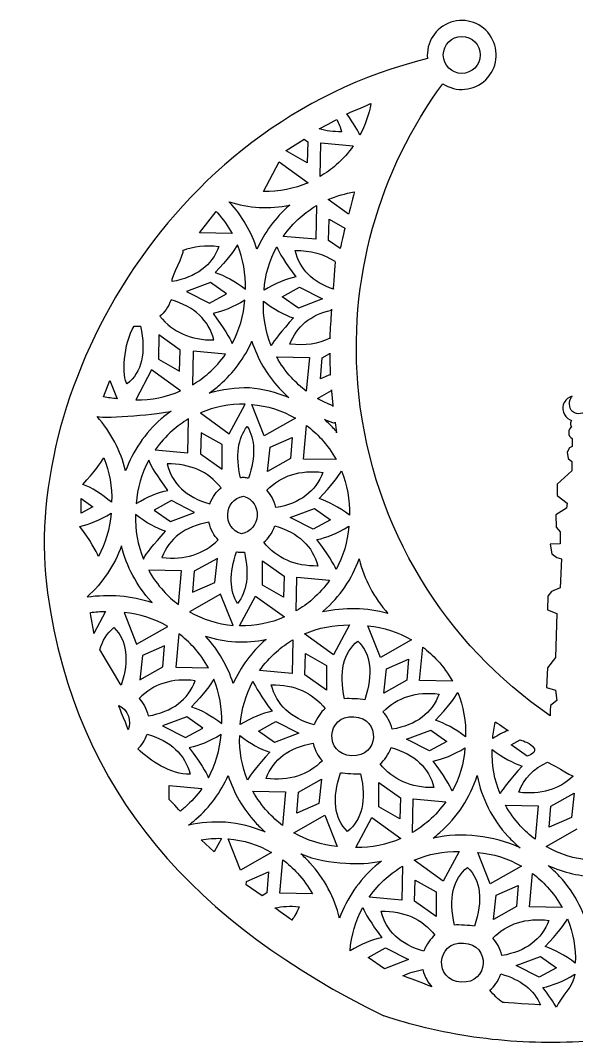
# Model space of a CAD drawing. Header units: inches. Extents: x -1634 to 343, y 456 to 1784.
# Drawn here: x -211 to 90, y 1208 to 1762 of the extents above; entities that cross this region are included whole.
import ezdxf

# ---------------------------------------------------------------- set-up
doc = ezdxf.new("R2010")
doc.units = ezdxf.units.IN
doc.header["$MEASUREMENT"] = 0
doc.layers.get('0').update_dxf_attribs({"linetype": 'CONTINUOUS'})
doc.layers.add('rd', color=1, linetype='CONTINUOUS')

msp = doc.modelspace()

# ---------------------------------------------------------------- linework, layer by layer
msp.add_line((75.51, 1388.19), (75.51, 1385.53))
msp.add_arc((27.71, 1742.96), 18.66, 236.5004, 186.1101)
for points in [[(9.16, 1740.97), (-135.11, 1705.65), (-211.23, 1556.4), (-196.56, 1452.04)], [(-28.02, 1559.47), (-34.53, 1621.61), (-16.85, 1680.7), (17.41, 1727.39)], [(75.51, 1385.53), (19.26, 1424.16), (-20.36, 1486.28), (-28.02, 1559.47)], [(83.26, 1555.18), (81.3, 1551.79), (82.73, 1547.47), (86.44, 1545.54)], [(87.39, 1558.4), (85.68, 1557.87), (84.18, 1556.77), (83.26, 1555.18)], [(88.68, 1549.42), (85.92, 1550.86), (85.18, 1554.63), (87.04, 1557.84)], [(87.04, 1557.84), (87.15, 1558.03), (87.27, 1558.22), (87.39, 1558.4)], [(97.03, 1552.65), (95.18, 1549.43), (91.43, 1547.99), (88.68, 1549.42)], [(86.44, 1545.54), (86.67, 1545.42), (86.91, 1545.31), (87.15, 1545.21)], [(87.45, 1535.48), (87.45, 1535.48), (87.45, 1531.14), (87.45, 1531.14)], [(86.1, 1530.36), (86.1, 1530.36), (84.83, 1528.03), (84.83, 1528.03)], [(84.83, 1528.03), (84.83, 1528.03), (85.31, 1524.73), (85.31, 1524.73)], [(87.45, 1531.14), (87.45, 1531.14), (86.1, 1530.36), (86.1, 1530.36)], [(85.31, 1524.73), (85.31, 1524.73), (87.37, 1523.12), (87.37, 1523.12)], [(87.37, 1523.12), (87.37, 1523.12), (87.37, 1517.94), (87.37, 1517.94)], [(87.37, 1517.94), (87.37, 1517.94), (79.38, 1510.76), (79.38, 1510.76)], [(79.38, 1510.76), (79.38, 1510.76), (79.38, 1504.74), (79.38, 1504.74)], [(79.38, 1504.74), (79.38, 1504.74), (84.83, 1500.47), (84.83, 1500.47)], [(84.83, 1500.47), (84.83, 1500.47), (84.36, 1497.75), (84.36, 1497.75)], [(84.36, 1497.75), (84.36, 1497.75), (78.67, 1494.26), (78.67, 1494.26)], [(78.67, 1494.26), (78.67, 1494.26), (78.9, 1487.47), (78.9, 1487.47)], [(78.9, 1487.47), (78.9, 1487.47), (81.04, 1484.95), (81.04, 1484.95)], [(81.04, 1484.95), (81.04, 1484.95), (81.04, 1478.61), (81.04, 1478.61)], [(81.04, 1478.61), (81.04, 1478.61), (75.58, 1478.35), (75.58, 1478.35)], [(75.58, 1478.35), (75.58, 1478.35), (76.53, 1473.11), (76.53, 1473.11)], [(76.53, 1473.11), (76.53, 1473.11), (79.14, 1471.16), (79.14, 1471.16)], [(79.14, 1471.16), (79.14, 1471.16), (81.67, 1470.32), (81.67, 1470.32)], [(81.67, 1470.32), (81.67, 1470.32), (81.04, 1454.8), (81.04, 1454.8)], [(-196.56, 1452.04), (-181.17, 1342.59), (-115.76, 1273.11), (-14.5, 1223.12)], [(74.32, 1450.2), (74.32, 1450.2), (74.08, 1442.89), (74.08, 1442.89)], [(76.21, 1452.79), (76.21, 1452.79), (74.32, 1450.2), (74.32, 1450.2)], [(81.04, 1454.8), (81.04, 1454.8), (76.21, 1452.79), (76.21, 1452.79)], [(74.08, 1442.89), (74.08, 1442.89), (79.14, 1440.82), (79.14, 1440.82)], [(79.14, 1440.82), (79.14, 1440.82), (78.51, 1417.01), (78.51, 1417.01)], [(78.51, 1417.01), (78.51, 1417.01), (74.21, 1411.42), (74.21, 1411.42)], [(74.21, 1411.42), (74.21, 1411.42), (73.52, 1400.72), (73.52, 1400.72)], [(73.52, 1400.72), (73.52, 1400.72), (78.51, 1399.41), (78.51, 1399.41)], [(78.51, 1399.41), (78.51, 1399.41), (79.14, 1393.72), (79.14, 1393.72)], [(75.66, 1391), (75.66, 1391), (75.51, 1388.19), (75.51, 1388.19)], [(79.14, 1393.72), (79.14, 1393.72), (75.66, 1391), (75.66, 1391)]]:
    msp.add_open_spline(points, degree=3)
for points, knots in [([(87.15, 1545.21), (86.81, 1544.76), (86.6, 1544.2), (86.6, 1543.59), (86.6, 1542.89), (86.86, 1542.26), (87.29, 1541.8)], [260, 260, 260, 260, 261, 261, 261, 262, 262, 262, 262]), ([(87.29, 1541.8), (86.27, 1541.13), (85.6, 1540), (85.6, 1538.69), (85.6, 1537.32), (86.34, 1536.14), (87.45, 1535.48)], [262, 262, 262, 262, 263, 263, 263, 264, 264, 264, 264]), ([(199.49, 1236.41), (189.27, 1231.61), (178.88, 1227.45), (150.72, 1217.97), (132.75, 1213.81), (96.74, 1208.94), (78.7, 1208.22), (43.02, 1210.07), (25.37, 1212.63), (0.51, 1218.56), (-7.04, 1220.69), (-14.5, 1223.12)], [21, 21, 21, 21, 21.0704375, 21.0704375, 21.1891377, 21.1891377, 21.307838, 21.307838, 21.4265383, 21.4265383, 21.4791482, 21.4791482, 21.4791482, 21.4791482])]:
    msp.add_open_spline(points, degree=3, knots=knots)
at = {"layer": 'rd'}
for p, q in [((-67.29, 1691.3), (-57.57, 1697.38)), ((-57.57, 1697.38), (-55.56, 1695.95)), ((-55.56, 1695.95), (-55.95, 1684.57)), ((-67.29, 1691.04), (-67.29, 1691.3)), ((-55.95, 1684.57), (-67.29, 1691.04)), ((-108.33, 1619.96), (-121.41, 1615)), ((-99.63, 1613.81), (-108.33, 1619.96)), ((-69.47, 1612.16), (-60.15, 1617.32)), ((-60.15, 1617.32), (-47.68, 1610.97)), ((-121.41, 1615), (-108.94, 1608.65)), ((-108.94, 1608.65), (-99.63, 1613.81)), ((-60.77, 1606.02), (-69.47, 1612.16)), ((-47.68, 1610.97), (-60.77, 1606.02)), ((-136.39, 1591.61), (-136.4, 1578.39)), ((-124.68, 1583.3), (-136.39, 1591.61)), ((-125.07, 1571.92), (-124.68, 1583.3)), ((-136.4, 1578.39), (-125.07, 1571.92)), ((-113.3, 1538.65), (-113.69, 1527.27)), ((-101.96, 1532.18), (-113.3, 1538.65)), ((-76.05, 1530.76), (-64.07, 1535.95)), ((-64.07, 1535.95), (-64.93, 1524.6)), ((-101.98, 1518.95), (-101.96, 1532.18)), ((-77.48, 1517.61), (-76.05, 1530.76)), ((-113.69, 1527.27), (-101.98, 1518.95)), ((-64.93, 1524.6), (-77.48, 1517.61)), ((-178.39, 1495.05), (-178.33, 1503.01)), ((-178.33, 1503.01), (-172.04, 1498.57)), ((-129.42, 1501.91), (-138.74, 1496.75)), ((-116.95, 1495.56), (-129.42, 1501.91)), ((-172.04, 1498.57), (-178.39, 1495.05)), ((-138.74, 1496.75), (-130.04, 1490.61)), ((-130.04, 1490.61), (-116.95, 1495.56)), ((-65.14, 1492.73), (-52.05, 1497.68)), ((-52.05, 1497.68), (-43.36, 1491.53)), ((-52.67, 1486.38), (-65.14, 1492.73)), ((-43.36, 1491.53), (-52.67, 1486.38)), ((-104.62, 1470.67), (-117.16, 1463.68)), ((-106.04, 1457.52), (-104.62, 1470.67)), ((-80.13, 1456.11), (-80.12, 1469.33)), ((-80.12, 1469.33), (-68.41, 1461.02)), ((-117.16, 1463.68), (-118.02, 1452.33)), ((-68.41, 1461.02), (-68.79, 1449.64)), ((-118.02, 1452.33), (-106.04, 1457.52)), ((-68.79, 1449.64), (-80.13, 1456.11)), ((-133.19, 1423.3), (-145.17, 1418.11)), ((-134.05, 1411.95), (-133.19, 1423.3)), ((-145.17, 1418.11), (-146.6, 1404.96)), ((-57.26, 1407.75), (-56.88, 1419.13)), ((-56.88, 1419.13), (-45.54, 1412.66)), ((-146.6, 1404.96), (-134.05, 1411.95)), ((-45.54, 1412.66), (-45.55, 1399.43)), ((-13.12, 1410.89), (-1.14, 1416.08)), ((-1.14, 1416.08), (-2, 1404.73)), ((-45.55, 1399.43), (-57.26, 1407.75)), ((-14.55, 1397.74), (-13.12, 1410.89)), ((-2, 1404.73), (-14.55, 1397.74)), ((-121.17, 1385.02), (-134.26, 1380.07)), ((-112.47, 1378.88), (-121.17, 1385.02)), ((-134.26, 1380.07), (-121.79, 1373.72)), ((-121.79, 1373.72), (-112.47, 1378.88)), ((-82.32, 1377.23), (-73, 1382.39)), ((-73, 1382.39), (-60.53, 1376.04)), ((-73.62, 1371.09), (-82.32, 1377.23)), ((-60.53, 1376.04), (-73.62, 1371.09)), ((-2.21, 1372.85), (10.88, 1377.8)), ((10.26, 1366.5), (-2.21, 1372.85)), ((10.88, 1377.8), (19.58, 1371.66)), ((19.58, 1371.66), (10.26, 1366.5)), ((-60.74, 1344.16), (-48.19, 1351.15)), ((-48.19, 1351.15), (-49.62, 1338)), ((-17.2, 1336.23), (-17.19, 1349.46)), ((-17.19, 1349.46), (-5.48, 1341.14)), ((-61.6, 1332.81), (-60.74, 1344.16)), ((-5.48, 1341.14), (-5.86, 1329.77)), ((75.96, 1336.69), (88.51, 1343.68)), ((88.51, 1343.68), (87.08, 1330.53)), ((-49.62, 1338), (-61.6, 1332.81)), ((-5.86, 1329.77), (-17.2, 1336.23)), ((75.11, 1325.34), (75.96, 1336.69)), ((87.08, 1330.53), (75.11, 1325.34)), ((-88.9, 1295.83), (-76.92, 1301.02)), ((-76.92, 1301.02), (-77.78, 1289.67)), ((-89.08, 1294.15), (-88.9, 1295.83)), ((2.15, 1285.3), (2.54, 1296.68)), ((2.54, 1296.68), (13.88, 1290.21)), ((-80.41, 1288.2), (-89.08, 1294.15)), ((-77.78, 1289.67), (-80.41, 1288.2)), ((13.88, 1290.21), (13.86, 1276.98)), ((46.3, 1288.44), (58.27, 1293.63)), ((58.27, 1293.63), (57.42, 1282.28)), ((13.86, 1276.98), (2.15, 1285.3)), ((44.87, 1275.29), (46.3, 1288.44)), ((57.42, 1282.28), (44.87, 1275.29)), ((-22.9, 1254.78), (-13.58, 1259.94)), ((-13.58, 1259.94), (-1.11, 1253.59)), ((-14.2, 1248.64), (-22.9, 1254.78)), ((-1.11, 1253.59), (-14.2, 1248.64)), ((57.21, 1250.4), (70.29, 1255.35)), ((70.29, 1255.35), (78.99, 1249.21)), ((69.68, 1244.05), (57.21, 1250.4)), ((78.99, 1249.21), (69.68, 1244.05))]:
    msp.add_line(p, q, dxfattribs=at)
msp.add_circle((27.71, 1742.96), 10, dxfattribs=at)
for points in [[(-34.49, 1711.13), (-34.52, 1710.93), (-21.41, 1716.86), (-21.45, 1716.66)], [(-21.45, 1716.66), (-22.56, 1710.64), (-24.61, 1704.85), (-27.5, 1699.5)], [(-27.5, 1699.5), (-28.4, 1701.91), (-30.73, 1705.78), (-34.49, 1711.13)], [(-34.49, 1711.13), (-34.49, 1711.13), (-34.49, 1711.13), (-34.49, 1711.13)], [(-49.48, 1702.92), (-49.45, 1702.86), (-39.97, 1708.12), (-39.94, 1708.06)], [(-39.94, 1708.06), (-38.86, 1706.03), (-38.02, 1703.83), (-37.43, 1701.45)], [(-37.43, 1701.45), (-41.78, 1701.4), (-45.8, 1701.89), (-49.48, 1702.92)], [(-49.48, 1702.92), (-49.48, 1702.92), (-49.48, 1702.92), (-49.48, 1702.92)], [(-49.01, 1677.16), (-49.01, 1677.16), (-48.68, 1695.4), (-48.68, 1695.4)], [(-48.68, 1695.4), (-48.68, 1695.4), (-31.04, 1693.78), (-31.04, 1693.78)], [(-31.04, 1693.78), (-33.66, 1690.06), (-36.73, 1686.62), (-40.21, 1683.56)], [(-79.71, 1669.06), (-79.71, 1669.06), (-71.09, 1685.22), (-71.09, 1685.22)], [(-71.09, 1685.22), (-71.09, 1685.22), (-55.42, 1673.88), (-55.42, 1673.88)], [(-40.21, 1683.56), (-42.96, 1681.14), (-45.9, 1679), (-49.01, 1677.16)], [(-55.42, 1673.88), (-63.03, 1670.57), (-71.31, 1668.91), (-79.71, 1669.06)], [(-44.55, 1664.75), (-40.05, 1666.71), (-35.32, 1668.09), (-30.47, 1668.86)], [(-30.47, 1668.86), (-30.23, 1668.9), (-33.78, 1656.74), (-33.54, 1656.77)], [(-97.96, 1663.24), (-97.96, 1663.24), (-98.23, 1663.54), (-98.23, 1663.54)], [(-98.23, 1663.54), (-92.99, 1661.86), (-87.52, 1660.81), (-81.95, 1660.44)], [(-83.19, 1637.88), (-86.18, 1647.21), (-91.18, 1655.89), (-97.96, 1663.24)], [(-65.74, 1661.48), (-73.28, 1654.91), (-79.2, 1646.83), (-83.19, 1637.88)], [(-81.95, 1660.44), (-76.37, 1660.2), (-70.83, 1660.65), (-65.43, 1661.74)], [(-81.95, 1660.44), (-81.95, 1660.44), (-81.95, 1660.44), (-81.95, 1660.44)], [(-65.43, 1661.74), (-65.43, 1661.74), (-65.74, 1661.48), (-65.74, 1661.48)], [(-59.77, 1655.07), (-57.02, 1657.49), (-54.07, 1659.63), (-50.97, 1661.47)], [(-50.97, 1661.47), (-50.97, 1661.47), (-51.3, 1643.24), (-51.3, 1643.24)], [(-33.54, 1656.77), (-33.54, 1656.77), (-44.55, 1664.75), (-44.55, 1664.75)], [(-114.3, 1646.68), (-114.3, 1646.68), (-105.23, 1658.22), (-105.23, 1658.22)], [(-105.23, 1658.22), (-105.02, 1657.99), (-104.8, 1657.76), (-104.59, 1657.53)], [(-104.59, 1657.53), (-101.47, 1654.1), (-98.79, 1650.35), (-96.6, 1646.36)], [(-68.93, 1644.85), (-66.32, 1648.57), (-63.25, 1652.01), (-59.77, 1655.07)], [(-33.54, 1656.77), (-33.54, 1656.77), (-33.54, 1656.77), (-33.54, 1656.77)], [(-44.42, 1642.68), (-44.42, 1642.68), (-44.03, 1654.06), (-44.03, 1654.06)], [(-44.03, 1654.06), (-44.03, 1654.06), (-35.57, 1649.23), (-35.57, 1649.23)], [(-35.57, 1649.23), (-35.33, 1650.42), (-38.36, 1637.02), (-38.11, 1638.2)], [(-96.6, 1646.36), (-96.6, 1646.36), (-114.3, 1646.68), (-114.3, 1646.68)], [(-51.3, 1643.24), (-51.3, 1643.24), (-68.93, 1644.85), (-68.93, 1644.85)], [(-103.78, 1639.43), (-107.61, 1629.04), (-116.07, 1622.7), (-129.15, 1620.39)], [(-123.24, 1637.22), (-117.52, 1639.58), (-111.03, 1640.32), (-103.78, 1639.43)], [(-93.7, 1640.29), (-95.16, 1637.38), (-99.17, 1632.37), (-105.73, 1625.25)], [(-89.43, 1616.26), (-89.14, 1624.55), (-90.62, 1632.73), (-93.7, 1640.29)], [(-93.7, 1640.29), (-93.7, 1640.29), (-93.7, 1640.29), (-93.7, 1640.29)], [(-79.34, 1615.71), (-78.73, 1623.98), (-76.36, 1631.95), (-72.47, 1639.13)], [(-72.47, 1639.13), (-71.34, 1636.08), (-67.9, 1630.66), (-62.15, 1622.87)], [(-72.47, 1639.13), (-72.47, 1639.13), (-72.47, 1639.13), (-72.47, 1639.13)], [(-38.11, 1638.2), (-38.11, 1638.2), (-44.42, 1642.68), (-44.42, 1642.68)], [(-129.15, 1620.39), (-129.76, 1622.58), (-122.22, 1635.73), (-123.13, 1637.37)], [(-123.13, 1637.37), (-123.13, 1637.37), (-123.24, 1637.22), (-123.24, 1637.22)], [(-62.55, 1637.18), (-54.12, 1637.28), (-46.93, 1635.35), (-41, 1631.37)], [(-41.75, 1616.22), (-53.11, 1620.13), (-60.04, 1627.11), (-62.55, 1637.18)], [(-41, 1631.37), (-40.53, 1631.06), (-42.21, 1616.56), (-41.75, 1616.22)], [(-105.73, 1625.25), (-100.64, 1623.64), (-95.2, 1620.64), (-89.43, 1616.26)], [(-62.15, 1622.87), (-67.4, 1621.82), (-73.12, 1619.44), (-79.34, 1615.71)], [(-129.69, 1610.5), (-131.28, 1606.51), (-133.29, 1603.57), (-135.72, 1601.67)], [(-106.55, 1588.8), (-109.23, 1599.54), (-116.94, 1606.78), (-129.69, 1610.5)], [(-89.76, 1610.27), (-95.97, 1606.54), (-101.7, 1604.16), (-106.94, 1603.11)], [(-96.62, 1586.85), (-92.73, 1594.02), (-90.37, 1602), (-89.76, 1610.27)], [(-89.76, 1610.27), (-89.76, 1610.27), (-89.76, 1610.27), (-89.76, 1610.27)], [(-75.4, 1585.69), (-78.48, 1593.24), (-79.96, 1601.43), (-79.66, 1609.71)], [(-79.66, 1609.71), (-73.89, 1605.33), (-68.46, 1602.34), (-63.36, 1600.73)], [(-65.32, 1586.55), (-61.78, 1596.13), (-54.31, 1602.27), (-42.9, 1604.98)], [(-42.9, 1604.98), (-42.6, 1608.74), (-44.16, 1586), (-43.7, 1589.74)], [(-135.72, 1601.67), (-128.73, 1592.94), (-119, 1588.65), (-106.55, 1588.8)], [(-106.94, 1603.11), (-101.2, 1595.32), (-97.76, 1589.9), (-96.62, 1586.85)], [(-63.36, 1600.73), (-69.92, 1593.61), (-73.93, 1588.6), (-75.4, 1585.69)], [(-153.39, 1565.08), (-156.45, 1568.12), (-155.46, 1587.47), (-149.68, 1596.27)], [(-146.23, 1596.29), (-143.08, 1581.77), (-145.47, 1571.37), (-153.39, 1565.08)], [(-149.68, 1596.27), (-148.34, 1596.23), (-147.11, 1596.23), (-146.23, 1596.29)], [(-149.68, 1596.27), (-149.68, 1596.27), (-149.68, 1596.27), (-149.68, 1596.27)], [(-106.55, 1588.8), (-106.55, 1588.8), (-106.55, 1588.8), (-106.55, 1588.8)], [(-43.7, 1589.74), (-49.93, 1586.61), (-57.14, 1585.55), (-65.32, 1586.55)], [(-117.8, 1582.74), (-117.8, 1582.74), (-118.13, 1564.51), (-118.13, 1564.51)], [(-100.16, 1581.13), (-100.16, 1581.13), (-117.8, 1582.74), (-117.8, 1582.74)], [(-103.35, 1564.5), (-95.82, 1571.07), (-89.9, 1579.15), (-85.91, 1588.1)], [(-85.91, 1588.1), (-82.92, 1578.77), (-77.92, 1570.09), (-71.14, 1562.73)], [(-85.91, 1588.1), (-85.91, 1588.1), (-85.91, 1588.1), (-85.91, 1588.1)], [(-43.77, 1581.39), (-43.79, 1584.18), (-43.51, 1567.26), (-43.45, 1570.04)], [(-109.33, 1570.9), (-105.85, 1573.96), (-102.78, 1577.4), (-100.16, 1581.13)], [(-100.16, 1581.13), (-100.16, 1581.13), (-100.16, 1581.13), (-100.16, 1581.13)], [(-72.5, 1579.62), (-72.5, 1579.62), (-54.79, 1579.3), (-54.79, 1579.3)], [(-64.51, 1568.45), (-67.63, 1571.87), (-70.31, 1575.63), (-72.5, 1579.62)], [(-54.79, 1579.3), (-54.79, 1579.3), (-56.46, 1561.14), (-56.46, 1561.14)], [(-48.75, 1567.75), (-48.75, 1567.75), (-47.89, 1579.1), (-47.89, 1579.1)], [(-47.89, 1579.1), (-47.89, 1579.1), (-43.77, 1581.39), (-43.77, 1581.39)], [(-140.21, 1572.57), (-140.21, 1572.57), (-148.82, 1556.41), (-148.82, 1556.41)], [(-124.54, 1561.23), (-124.54, 1561.23), (-140.21, 1572.57), (-140.21, 1572.57)], [(-166.28, 1558.12), (-166.28, 1558.12), (-162.82, 1566.82), (-162.82, 1566.82)], [(-162.82, 1566.82), (-162.82, 1566.82), (-158.87, 1556.96), (-158.87, 1556.96)], [(-118.13, 1564.51), (-115.02, 1566.35), (-112.07, 1568.48), (-109.33, 1570.9)], [(-56.46, 1561.14), (-59.34, 1563.3), (-62.04, 1565.75), (-64.51, 1568.45)], [(-43.45, 1570.04), (-43.45, 1570.04), (-48.75, 1567.75), (-48.75, 1567.75)], [(-148.82, 1556.41), (-140.43, 1556.25), (-132.15, 1557.92), (-124.54, 1561.23)], [(-109.09, 1560.02), (-107.11, 1561.4), (-105.19, 1562.89), (-103.35, 1564.5)], [(-87.29, 1562.91), (-94.65, 1563), (-102.02, 1562.04), (-109.09, 1560.02)], [(-65.93, 1557.66), (-72.73, 1560.44), (-79.96, 1562.2), (-87.29, 1562.91)], [(-71.14, 1562.73), (-69.49, 1560.94), (-67.75, 1559.25), (-65.93, 1557.66)], [(-50.44, 1557.18), (-50.44, 1557.18), (-42.88, 1561.48), (-42.88, 1561.48)], [(-42.88, 1561.48), (-43.11, 1564.33), (-41.94, 1550.38), (-42.08, 1553.24)], [(-158.87, 1556.96), (-161.38, 1557.19), (-163.85, 1557.58), (-166.28, 1558.12)], [(-166.28, 1558.12), (-166.28, 1558.12), (-166.28, 1558.12), (-166.28, 1558.12)], [(-42.08, 1553.24), (-44.96, 1554.33), (-47.76, 1555.65), (-50.44, 1557.18)], [(-169.75, 1547.32), (-164.58, 1546.08), (-135, 1548.77), (-129.62, 1550.28)], [(-129.62, 1550.28), (-131.48, 1548.98), (-133.28, 1547.57), (-135.01, 1546.07)], [(-89.54, 1554.15), (-97.94, 1554.31), (-106.22, 1552.65), (-113.82, 1549.33)], [(-98.16, 1537.99), (-98.16, 1537.99), (-89.54, 1554.15), (-89.54, 1554.15)], [(-86, 1553.96), (-77.64, 1553.2), (-69.59, 1550.64), (-62.39, 1546.52)], [(-79.2, 1536.96), (-79.2, 1536.96), (-86, 1553.96), (-86, 1553.96)], [(-154.28, 1517.94), (-156.91, 1528.77), (-162.18, 1538.88), (-169.75, 1547.32)], [(-135.01, 1546.07), (-143.8, 1538.4), (-150.38, 1528.7), (-154.28, 1517.94)], [(-120.24, 1546.05), (-123.34, 1544.22), (-126.29, 1542.08), (-129.04, 1539.66)], [(-120.57, 1527.82), (-120.57, 1527.82), (-120.24, 1546.05), (-120.24, 1546.05)], [(-113.82, 1549.33), (-113.82, 1549.33), (-98.16, 1537.99), (-98.16, 1537.99)], [(-62.39, 1546.52), (-62.39, 1546.52), (-79.2, 1536.96), (-79.2, 1536.96)], [(-41.68, 1540.96), (-43.24, 1542.65), (-44.87, 1544.24), (-46.58, 1545.74)], [(-46.58, 1545.74), (-44.7, 1544.98), (-42.78, 1544.3), (-40.83, 1543.71)], [(-40.83, 1543.71), (-41.31, 1546.87), (-39.76, 1536.01), (-40.12, 1539.2)], [(-129.04, 1539.66), (-132.52, 1536.6), (-135.59, 1533.16), (-138.2, 1529.43)], [(-129.04, 1539.66), (-129.04, 1539.66), (-129.04, 1539.66), (-129.04, 1539.66)], [(-92.13, 1514.28), (-94.76, 1526.41), (-93.53, 1535.67), (-88.43, 1542.05)], [(-88.43, 1542.05), (-84.05, 1535.15), (-83.83, 1525.81), (-87.77, 1514.04)], [(-88.43, 1542.05), (-88.43, 1542.05), (-88.43, 1542.05), (-88.43, 1542.05)], [(-58.03, 1524.4), (-58.03, 1524.4), (-56.37, 1542.56), (-56.37, 1542.56)], [(-56.37, 1542.56), (-53.48, 1540.4), (-50.79, 1537.95), (-48.32, 1535.25)], [(-40.12, 1539.2), (-40.63, 1539.8), (-41.15, 1540.39), (-41.68, 1540.96)], [(-40.12, 1539.2), (-40.12, 1539.2), (-40.12, 1539.2), (-40.12, 1539.2)], [(-48.32, 1535.25), (-45.19, 1531.82), (-42.52, 1528.07), (-40.32, 1524.08)], [(-138.2, 1529.43), (-138.2, 1529.43), (-120.57, 1527.82), (-120.57, 1527.82)], [(-177.51, 1510.7), (-171.33, 1517.45), (-167.53, 1522.23), (-166.12, 1525.05)], [(-166.12, 1525.05), (-163.03, 1517.49), (-161.55, 1509.31), (-161.85, 1501.02)], [(-141.74, 1523.72), (-145.63, 1516.54), (-148, 1508.57), (-148.61, 1500.3)], [(-131.42, 1507.45), (-137.17, 1515.24), (-140.61, 1520.66), (-141.74, 1523.72)], [(-102.64, 1508.89), (-109.64, 1517.63), (-119.36, 1521.92), (-131.82, 1521.76)], [(-40.32, 1524.08), (-40.32, 1524.08), (-58.03, 1524.4), (-58.03, 1524.4)], [(-131.82, 1521.76), (-129.14, 1511.02), (-121.42, 1503.79), (-108.68, 1500.07)], [(-77.91, 1507.54), (-70, 1515.46), (-59.87, 1518.66), (-47.51, 1517.15)], [(-47.51, 1517.15), (-51.34, 1506.77), (-59.8, 1500.42), (-72.88, 1498.11)], [(-49.46, 1502.97), (-42.9, 1510.09), (-38.89, 1515.1), (-37.43, 1518.01)], [(-37.43, 1518.01), (-34.35, 1510.46), (-32.86, 1502.27), (-33.16, 1493.99)], [(-89.94, 1514.32), (-90.78, 1514.33), (-91.54, 1514.31), (-92.13, 1514.28)], [(-87.77, 1514.04), (-88.36, 1514.14), (-89.11, 1514.24), (-89.94, 1514.32)], [(-161.85, 1501.02), (-167.42, 1505.25), (-172.57, 1509.05), (-177.51, 1510.7)], [(-148.61, 1500.3), (-142.39, 1504.02), (-136.66, 1506.41), (-131.42, 1507.45)], [(-108.68, 1500.07), (-107.08, 1504.05), (-105.07, 1506.99), (-102.64, 1508.89)], [(-72.88, 1498.11), (-74.02, 1502.24), (-75.7, 1505.39), (-77.91, 1507.54)], [(-77.91, 1507.54), (-77.91, 1507.54), (-77.91, 1507.54), (-77.91, 1507.54)], [(-91.61, 1483.94), (-102.1, 1486.98), (-101.25, 1502.46), (-90.49, 1504.35)], [(-90.49, 1504.35), (-80, 1501.3), (-80.84, 1485.82), (-91.61, 1483.94)], [(-33.16, 1493.99), (-38.93, 1498.37), (-44.36, 1501.36), (-49.46, 1502.97)], [(-179.02, 1487.94), (-173.87, 1489.02), (-168.26, 1491.38), (-162.17, 1495.02)], [(-162.17, 1495.02), (-162.78, 1486.76), (-165.15, 1478.78), (-169.04, 1471.61)], [(-148.93, 1494.3), (-149.23, 1486.01), (-147.75, 1477.83), (-144.66, 1470.27)], [(-132.63, 1485.31), (-137.73, 1486.92), (-143.16, 1489.92), (-148.93, 1494.3)], [(-109.22, 1490.18), (-122.29, 1487.87), (-130.75, 1481.52), (-134.59, 1471.13)], [(-104.18, 1480.75), (-106.39, 1482.9), (-108.07, 1486.04), (-109.22, 1490.18)], [(-109.22, 1490.18), (-109.22, 1490.18), (-109.22, 1490.18), (-109.22, 1490.18)], [(-169.04, 1471.61), (-170.15, 1474.6), (-173.48, 1480.39), (-179.02, 1487.94)], [(-144.66, 1470.27), (-143.2, 1473.18), (-139.19, 1478.2), (-132.63, 1485.31)], [(-132.63, 1485.31), (-132.63, 1485.31), (-132.63, 1485.31), (-132.63, 1485.31)], [(-79.45, 1479.4), (-77.02, 1481.29), (-75.01, 1484.23), (-73.42, 1488.22)], [(-73.42, 1488.22), (-60.67, 1484.5), (-52.95, 1477.27), (-50.27, 1466.52)], [(-50.67, 1480.83), (-45.43, 1481.88), (-39.7, 1484.26), (-33.49, 1487.99)], [(-33.49, 1487.99), (-34.1, 1479.72), (-36.46, 1471.74), (-40.35, 1464.57)], [(-134.59, 1471.13), (-122.22, 1469.62), (-112.09, 1472.83), (-104.18, 1480.75)], [(-50.27, 1466.52), (-62.73, 1466.37), (-72.45, 1470.66), (-79.45, 1479.4)], [(-40.35, 1464.57), (-41.49, 1467.62), (-44.93, 1473.04), (-50.67, 1480.83)], [(-156.5, 1477.38), (-160.31, 1466.87), (-166.68, 1457.37), (-175.16, 1449.79)], [(-140.41, 1447.32), (-148.31, 1455.9), (-153.8, 1466.26), (-156.5, 1477.38)], [(-156.5, 1477.38), (-156.5, 1477.38), (-156.5, 1477.38), (-156.5, 1477.38)], [(-93.67, 1446.23), (-98.04, 1453.14), (-98.26, 1462.47), (-94.32, 1474.25)], [(-94.32, 1474.25), (-93.74, 1474.14), (-92.99, 1474.05), (-92.15, 1473.97)], [(-89.96, 1474.01), (-87.33, 1461.88), (-88.56, 1452.62), (-93.67, 1446.23)], [(-92.15, 1473.97), (-91.31, 1473.96), (-90.56, 1473.97), (-89.96, 1474.01)], [(-92.15, 1473.97), (-92.15, 1473.97), (-92.15, 1473.97), (-92.15, 1473.97)], [(-47.08, 1442.22), (-38.29, 1449.88), (-31.71, 1459.59), (-27.81, 1470.34)], [(-27.81, 1470.34), (-25.17, 1459.48), (-19.88, 1449.34), (-12.27, 1440.88)], [(-124.06, 1463.88), (-124.06, 1463.88), (-141.77, 1464.2), (-141.77, 1464.2)], [(-141.77, 1464.2), (-139.58, 1460.21), (-136.9, 1456.46), (-133.78, 1453.04)], [(-125.73, 1445.72), (-125.73, 1445.72), (-124.06, 1463.88), (-124.06, 1463.88)], [(-61.86, 1442.23), (-61.86, 1442.23), (-61.53, 1460.46), (-61.53, 1460.46)], [(-61.53, 1460.46), (-61.53, 1460.46), (-43.89, 1458.85), (-43.89, 1458.85)], [(-43.89, 1458.85), (-46.51, 1455.12), (-49.58, 1451.69), (-53.06, 1448.62)], [(-175.16, 1449.79), (-163.41, 1451.54), (-151.21, 1450.52), (-139.92, 1446.8)], [(-133.78, 1453.04), (-131.31, 1450.33), (-128.61, 1447.89), (-125.73, 1445.72)], [(-102.9, 1451.33), (-102.9, 1451.33), (-119.71, 1441.76), (-119.71, 1441.76)], [(-96.09, 1434.32), (-96.09, 1434.32), (-102.9, 1451.33), (-102.9, 1451.33)], [(-92.55, 1434.13), (-92.55, 1434.13), (-83.93, 1450.29), (-83.93, 1450.29)], [(-83.93, 1450.29), (-83.93, 1450.29), (-68.27, 1438.95), (-68.27, 1438.95)], [(-139.92, 1446.8), (-139.92, 1446.8), (-140.41, 1447.32), (-140.41, 1447.32)], [(-53.06, 1448.62), (-55.8, 1446.21), (-58.75, 1444.07), (-61.86, 1442.23)], [(-171.46, 1430.07), (-171.26, 1430.09), (-173.56, 1441.41), (-173.36, 1441.43)], [(-173.36, 1441.43), (-170.66, 1441.76), (-167.92, 1441.91), (-165.17, 1441.86)], [(-165.17, 1441.86), (-165.17, 1441.86), (-171.46, 1430.07), (-171.46, 1430.07)], [(-131.51, 1433.87), (-138.71, 1437.99), (-146.76, 1440.55), (-155.12, 1441.31)], [(-155.12, 1441.31), (-155.12, 1441.31), (-148.31, 1424.3), (-148.31, 1424.3)], [(-119.71, 1441.76), (-112.5, 1437.64), (-104.46, 1435.09), (-96.09, 1434.32)], [(-68.27, 1438.95), (-75.88, 1435.64), (-84.16, 1433.98), (-92.55, 1434.13)], [(-12.27, 1440.88), (-23.77, 1443.91), (-36, 1444.22), (-47.62, 1441.75)], [(-47.62, 1441.75), (-47.62, 1441.75), (-47.08, 1442.22), (-47.08, 1442.22)], [(-148.31, 1424.3), (-148.31, 1424.3), (-131.51, 1433.87), (-131.51, 1433.87)], [(-57.4, 1429.81), (-49.79, 1433.13), (-41.52, 1434.79), (-33.12, 1434.64)], [(-33.12, 1434.64), (-33.12, 1434.64), (-41.74, 1418.48), (-41.74, 1418.48)], [(-23.07, 1434.09), (-14.71, 1433.33), (-6.66, 1430.77), (0.54, 1426.65)], [(-16.26, 1417.08), (-16.26, 1417.08), (-23.07, 1434.09), (-23.07, 1434.09)], [(-168.22, 1421.15), (-166.98, 1426.12), (-164.44, 1430.14), (-160.6, 1433.18)], [(-160.6, 1433.18), (-153.54, 1426.19), (-152.22, 1415.82), (-156.66, 1402.09)], [(-125.49, 1429.91), (-125.49, 1429.91), (-127.15, 1411.75), (-127.15, 1411.75)], [(-117.44, 1422.59), (-119.9, 1425.3), (-122.6, 1427.74), (-125.49, 1429.91)], [(-110.8, 1428.31), (-110.8, 1428.31), (-111.08, 1428.6), (-111.08, 1428.6)], [(-111.08, 1428.6), (-105.84, 1426.92), (-100.37, 1425.88), (-94.8, 1425.51)], [(-96.03, 1402.95), (-99.02, 1412.28), (-104.03, 1420.95), (-110.8, 1428.31)], [(-41.74, 1418.48), (-41.74, 1418.48), (-57.4, 1429.81), (-57.4, 1429.81)], [(-109.44, 1411.43), (-111.64, 1415.42), (-114.31, 1419.17), (-117.44, 1422.59)], [(-117.44, 1422.59), (-117.44, 1422.59), (-117.44, 1422.59), (-117.44, 1422.59)], [(-78.59, 1426.55), (-86.13, 1419.98), (-92.04, 1411.9), (-96.03, 1402.95)], [(-94.8, 1425.51), (-89.22, 1425.27), (-83.68, 1425.71), (-78.28, 1426.81)], [(-78.28, 1426.81), (-78.28, 1426.81), (-78.59, 1426.55), (-78.59, 1426.55)], [(-72.62, 1420.14), (-69.87, 1422.56), (-66.92, 1424.7), (-63.82, 1426.54)], [(-63.82, 1426.54), (-63.82, 1426.54), (-64.14, 1408.3), (-64.14, 1408.3)], [(-35.71, 1394.76), (-38.86, 1409.27), (-36.47, 1419.67), (-28.55, 1425.96)], [(-28.55, 1425.96), (-21.37, 1418.85), (-20.13, 1408.25), (-24.84, 1394.17)], [(0.54, 1426.65), (0.54, 1426.65), (-16.26, 1417.08), (-16.26, 1417.08)], [(4.9, 1404.53), (4.9, 1404.53), (6.56, 1422.69), (6.56, 1422.69)], [(6.56, 1422.69), (9.45, 1420.52), (12.14, 1418.08), (14.61, 1415.37)], [(-156.66, 1402.09), (-156.74, 1401.86), (-168.14, 1421.38), (-168.22, 1421.15)], [(-168.22, 1421.15), (-168.22, 1421.15), (-168.22, 1421.15), (-168.22, 1421.15)], [(-81.78, 1409.92), (-79.16, 1413.64), (-76.1, 1417.08), (-72.62, 1420.14)], [(-72.62, 1420.14), (-72.62, 1420.14), (-72.62, 1420.14), (-72.62, 1420.14)], [(-127.15, 1411.75), (-127.15, 1411.75), (-109.44, 1411.43), (-109.44, 1411.43)], [(14.61, 1415.37), (17.74, 1411.95), (20.41, 1408.2), (22.61, 1404.21)], [(-116.62, 1404.5), (-128.99, 1406.01), (-139.12, 1402.81), (-147.03, 1394.88)], [(-64.14, 1408.3), (-64.14, 1408.3), (-81.78, 1409.92), (-81.78, 1409.92)], [(-142, 1385.45), (-128.92, 1387.76), (-120.46, 1394.11), (-116.62, 1404.5)], [(-106.55, 1405.36), (-108.01, 1402.45), (-112.02, 1397.43), (-118.58, 1390.32)], [(-102.28, 1381.33), (-101.98, 1389.62), (-103.46, 1397.8), (-106.55, 1405.36)], [(-92.18, 1380.78), (-91.57, 1389.05), (-89.21, 1397.02), (-85.32, 1404.2)], [(-85.32, 1404.2), (-84.18, 1401.15), (-80.74, 1395.72), (-75, 1387.93)], [(-75.4, 1402.25), (-62.94, 1402.4), (-53.22, 1398.11), (-46.22, 1389.37)], [(-52.25, 1380.55), (-65, 1384.27), (-72.72, 1391.5), (-75.4, 1402.25)], [(-75.4, 1402.25), (-75.4, 1402.25), (-75.4, 1402.25), (-75.4, 1402.25)], [(22.61, 1404.21), (22.61, 1404.21), (4.9, 1404.53), (4.9, 1404.53)], [(-147.03, 1394.88), (-144.82, 1392.73), (-143.14, 1389.59), (-142, 1385.45)], [(-24.84, 1394.17), (-27.41, 1394.61), (-33.11, 1394.92), (-35.71, 1394.76)], [(-14.98, 1387.66), (-7.07, 1395.58), (3.06, 1398.79), (15.43, 1397.28)], [(15.43, 1397.28), (11.59, 1386.89), (3.13, 1380.54), (-9.95, 1378.23)], [(13.47, 1383.1), (20.03, 1390.21), (24.04, 1395.23), (25.5, 1398.14)], [(25.5, 1398.14), (28.58, 1390.58), (30.07, 1382.4), (29.77, 1374.11)], [(-152.85, 1377.84), (-152.54, 1377.73), (-158.31, 1391.24), (-158.03, 1391.11)], [(-158.03, 1391.11), (-152.75, 1388.66), (-151.11, 1382.64), (-152.85, 1377.84)], [(-118.58, 1390.32), (-113.48, 1388.71), (-108.05, 1385.71), (-102.28, 1381.33)], [(-46.22, 1389.37), (-48.65, 1387.47), (-50.66, 1384.53), (-52.25, 1380.55)], [(-75, 1387.93), (-80.24, 1386.89), (-85.97, 1384.5), (-92.18, 1380.78)], [(-31.95, 1363.91), (-46.93, 1364.5), (-45.75, 1386.03), (-30.79, 1384.98)], [(-30.79, 1384.98), (-15.81, 1384.39), (-16.99, 1362.86), (-31.95, 1363.91)], [(-9.95, 1378.23), (-11.09, 1382.37), (-12.77, 1385.51), (-14.98, 1387.66)], [(-14.98, 1387.66), (-14.98, 1387.66), (-14.98, 1387.66), (-14.98, 1387.66)], [(-102.28, 1381.33), (-102.28, 1381.33), (-102.28, 1381.33), (-102.28, 1381.33)], [(29.77, 1374.11), (24, 1378.49), (18.57, 1381.49), (13.47, 1383.1)], [(13.47, 1383.1), (13.47, 1383.1), (13.47, 1383.1), (13.47, 1383.1)], [(44.52, 1373.31), (44.74, 1376.27), (45.18, 1379.2), (45.84, 1382.07)], [(45.84, 1382.07), (45.94, 1382.5), (52.73, 1377.19), (52.84, 1377.62)], [(-147.63, 1367.55), (-145.61, 1369.44), (-143.92, 1372.11), (-142.54, 1375.57)], [(-142.54, 1375.57), (-129.79, 1371.84), (-122.07, 1364.61), (-119.39, 1353.87)], [(-102.61, 1375.33), (-108.82, 1371.61), (-114.55, 1369.22), (-119.79, 1368.18)], [(-109.47, 1351.91), (-105.58, 1359.09), (-103.22, 1367.06), (-102.61, 1375.33)], [(-88.24, 1350.75), (-91.33, 1358.31), (-92.81, 1366.49), (-92.51, 1374.78)], [(-92.51, 1374.78), (-86.74, 1370.4), (-81.31, 1367.41), (-76.21, 1365.8)], [(52.84, 1377.62), (50.17, 1376.47), (47.4, 1375.03), (44.52, 1373.31)], [(54.39, 1369.76), (54.39, 1369.76), (59.26, 1372.45), (59.26, 1372.45)], [(59.26, 1372.45), (58.56, 1373), (74.25, 1367.84), (63.09, 1363.61)], [(-119.39, 1353.87), (-129.93, 1353.74), (-141, 1361.31), (-147.63, 1367.55)], [(-147.63, 1367.55), (-147.63, 1367.55), (-147.63, 1367.55), (-147.63, 1367.55)], [(-119.79, 1368.18), (-114.05, 1360.39), (-110.61, 1354.97), (-109.47, 1351.91)], [(-78.17, 1351.61), (-74.33, 1362), (-65.87, 1368.35), (-52.79, 1370.66)], [(-52.79, 1370.66), (-51.65, 1366.52), (-49.97, 1363.38), (-47.76, 1361.23)], [(-52.79, 1370.66), (-52.79, 1370.66), (-52.79, 1370.66), (-52.79, 1370.66)], [(-16.52, 1359.52), (-14.09, 1361.42), (-12.08, 1364.36), (-10.49, 1368.34)], [(-10.49, 1368.34), (2.26, 1364.62), (9.98, 1357.39), (12.66, 1346.65)], [(-10.49, 1368.34), (-10.49, 1368.34), (-10.49, 1368.34), (-10.49, 1368.34)], [(12.26, 1360.96), (17.5, 1362), (23.23, 1364.39), (29.44, 1368.11)], [(29.44, 1368.11), (28.83, 1359.84), (26.47, 1351.87), (22.58, 1344.69)], [(48.46, 1343.28), (45.38, 1350.84), (43.89, 1359.02), (44.19, 1367.31)], [(44.19, 1367.31), (49.96, 1362.92), (55.4, 1359.93), (60.49, 1358.32)], [(44.19, 1367.31), (44.19, 1367.31), (44.19, 1367.31), (44.19, 1367.31)], [(63.09, 1363.61), (63.09, 1363.61), (54.39, 1369.76), (54.39, 1369.76)], [(-76.21, 1365.8), (-82.77, 1358.68), (-86.78, 1353.66), (-88.24, 1350.75)], [(63.09, 1363.61), (63.09, 1363.61), (63.09, 1363.61), (63.09, 1363.61)], [(-47.76, 1361.23), (-55.67, 1353.31), (-65.8, 1350.1), (-78.17, 1351.61)], [(12.66, 1346.65), (0.2, 1346.49), (-9.52, 1350.78), (-16.52, 1359.52)], [(22.58, 1344.69), (21.44, 1347.75), (18, 1353.17), (12.26, 1360.96)], [(12.26, 1360.96), (12.26, 1360.96), (12.26, 1360.96), (12.26, 1360.96)], [(60.49, 1358.32), (53.93, 1351.2), (49.92, 1346.19), (48.46, 1343.28)], [(58.54, 1344.14), (61.31, 1351.66), (66.51, 1357.06), (74.13, 1360.35)], [(74.13, 1360.35), (74.53, 1360.52), (87.63, 1352.72), (88.04, 1352.88)], [(-116.2, 1329.56), (-108.66, 1336.14), (-102.75, 1344.21), (-98.76, 1353.17)], [(-98.76, 1353.17), (-95.76, 1343.83), (-90.76, 1335.16), (-83.99, 1327.8)], [(-34.19, 1322.93), (-41.37, 1330.04), (-42.61, 1340.64), (-37.9, 1354.73)], [(-37.9, 1354.73), (-35.33, 1354.28), (-29.63, 1353.97), (-27.03, 1354.13)], [(-27.03, 1354.13), (-23.88, 1339.62), (-26.27, 1329.22), (-34.19, 1322.93)], [(15.85, 1322.34), (25.36, 1330.63), (32.28, 1341.31), (36.02, 1353.13)], [(36.02, 1353.13), (38.45, 1340.98), (44.17, 1329.6), (52.71, 1320.33)], [(88.04, 1352.88), (80.27, 1345.6), (70.44, 1342.68), (58.54, 1344.14)], [(88.04, 1352.88), (88.04, 1352.88), (88.04, 1352.88), (88.04, 1352.88)], [(-130.78, 1340.3), (-130.78, 1340.3), (-130.65, 1347.81), (-130.65, 1347.81)], [(-130.65, 1347.81), (-130.65, 1347.81), (-113.01, 1346.2), (-113.01, 1346.2)], [(-113.01, 1346.2), (-115.63, 1342.47), (-118.69, 1339.03), (-122.17, 1335.97)], [(-124.61, 1333.94), (-124.93, 1333.69), (-130.46, 1340.54), (-130.78, 1340.3)], [(-130.78, 1340.3), (-130.78, 1340.3), (-130.78, 1340.3), (-130.78, 1340.3)], [(-85.35, 1344.68), (-85.35, 1344.68), (-67.64, 1344.36), (-67.64, 1344.36)], [(-77.35, 1333.52), (-80.48, 1336.94), (-83.15, 1340.69), (-85.35, 1344.68)], [(-67.64, 1344.36), (-67.64, 1344.36), (-69.3, 1326.21), (-69.3, 1326.21)], [(1.08, 1322.36), (1.08, 1322.36), (1.4, 1340.59), (1.4, 1340.59)], [(1.4, 1340.59), (1.4, 1340.59), (19.04, 1338.98), (19.04, 1338.98)], [(-122.17, 1335.97), (-122.97, 1335.27), (-123.78, 1334.59), (-124.61, 1333.94)], [(19.04, 1338.98), (16.42, 1335.25), (13.35, 1331.81), (9.88, 1328.75)], [(51.35, 1337.21), (51.35, 1337.21), (69.06, 1336.89), (69.06, 1336.89)], [(59.35, 1326.04), (56.23, 1329.47), (53.55, 1333.22), (51.35, 1337.21)], [(69.06, 1336.89), (69.06, 1336.89), (67.4, 1318.73), (67.4, 1318.73)], [(-120.19, 1326.34), (-118.83, 1327.36), (-117.5, 1328.44), (-116.2, 1329.56)], [(-69.3, 1326.21), (-72.19, 1328.37), (-74.89, 1330.81), (-77.35, 1333.52)], [(-63.28, 1322.25), (-63.28, 1322.25), (-46.48, 1331.81), (-46.48, 1331.81)], [(-46.48, 1331.81), (-46.48, 1331.81), (-39.67, 1314.81), (-39.67, 1314.81)], [(-29.62, 1314.26), (-29.62, 1314.26), (-21, 1330.42), (-21, 1330.42)], [(-21, 1330.42), (-21, 1330.42), (-5.34, 1319.08), (-5.34, 1319.08)], [(9.88, 1328.75), (7.13, 1326.33), (4.18, 1324.19), (1.08, 1322.36)], [(-100.13, 1327.98), (-106.71, 1328.06), (-113.83, 1327.95), (-120.19, 1326.34)], [(-120.19, 1326.34), (-120.19, 1326.34), (-120.19, 1326.34), (-120.19, 1326.34)], [(-78.78, 1322.72), (-85.58, 1325.51), (-92.8, 1327.27), (-100.13, 1327.98)], [(-83.99, 1327.8), (-82.34, 1326.01), (-80.6, 1324.31), (-78.78, 1322.72)], [(67.4, 1318.73), (64.52, 1320.89), (61.82, 1323.34), (59.35, 1326.04)], [(73.42, 1314.77), (73.42, 1314.77), (90.23, 1324.33), (90.23, 1324.33)], [(-113.44, 1318.37), (-109.81, 1319), (-106.11, 1319.29), (-102.39, 1319.22)], [(-106.27, 1311.95), (-106.27, 1311.95), (-113.44, 1318.37), (-113.44, 1318.37)], [(-102.39, 1319.22), (-102.39, 1319.22), (-106.27, 1311.95), (-106.27, 1311.95)], [(-98.85, 1319.03), (-90.49, 1318.27), (-82.44, 1315.71), (-75.24, 1311.59)], [(-92.04, 1302.03), (-92.04, 1302.03), (-98.85, 1319.03), (-98.85, 1319.03)], [(-39.67, 1314.81), (-48.03, 1315.57), (-56.08, 1318.12), (-63.28, 1322.25)], [(-5.34, 1319.08), (-12.95, 1315.77), (-21.23, 1314.1), (-29.62, 1314.26)], [(59.3, 1314.08), (44.74, 1320.8), (27.93, 1322.63), (12.21, 1319.39)], [(12.21, 1319.39), (13.45, 1320.33), (14.67, 1321.31), (15.85, 1322.34)], [(52.71, 1320.33), (54.78, 1318.09), (56.98, 1316), (59.3, 1314.08)], [(-75.24, 1311.59), (-75.24, 1311.59), (-92.04, 1302.03), (-92.04, 1302.03)], [(2.02, 1307.36), (9.63, 1310.68), (17.9, 1312.34), (26.3, 1312.18)], [(26.3, 1312.18), (26.3, 1312.18), (17.68, 1296.03), (17.68, 1296.03)], [(36.35, 1311.63), (44.71, 1310.87), (52.76, 1308.32), (59.96, 1304.2)], [(43.15, 1294.63), (43.15, 1294.63), (36.35, 1311.63), (36.35, 1311.63)], [(97.03, 1307.33), (88.67, 1308.09), (80.62, 1310.65), (73.42, 1314.77)], [(-70.88, 1289.47), (-70.88, 1289.47), (-69.22, 1307.63), (-69.22, 1307.63)], [(-69.22, 1307.63), (-66.33, 1305.46), (-63.63, 1303.02), (-61.17, 1300.31)], [(-54.53, 1306.03), (-56.09, 1307.72), (-57.72, 1309.31), (-59.42, 1310.81)], [(-59.42, 1310.81), (-51.77, 1307.71), (-43.54, 1306), (-35.12, 1305.85)], [(-38.44, 1275.97), (-41.14, 1287.09), (-46.63, 1297.46), (-54.53, 1306.03)], [(-35.12, 1305.85), (-28.6, 1305.26), (-22.09, 1305.61), (-15.78, 1306.85)], [(-15.78, 1306.85), (-16.94, 1305.97), (-18.07, 1305.06), (-19.17, 1304.1)], [(17.68, 1296.03), (17.68, 1296.03), (2.02, 1307.36), (2.02, 1307.36)], [(-19.17, 1304.1), (-27.96, 1296.43), (-34.54, 1286.73), (-38.44, 1275.97)], [(-35.12, 1305.85), (-35.12, 1305.85), (-35.12, 1305.85), (-35.12, 1305.85)], [(-13.2, 1297.69), (-10.45, 1300.11), (-7.5, 1302.25), (-4.4, 1304.08)], [(-4.4, 1304.08), (-4.4, 1304.08), (-4.72, 1285.85), (-4.72, 1285.85)], [(23.71, 1272.31), (20.56, 1286.82), (22.94, 1297.22), (30.86, 1303.51)], [(30.86, 1303.51), (38.05, 1296.4), (39.29, 1285.8), (34.57, 1271.72)], [(59.96, 1304.2), (59.96, 1304.2), (43.15, 1294.63), (43.15, 1294.63)], [(80.67, 1298.64), (78.71, 1300.76), (76.62, 1302.74), (74.43, 1304.56)], [(74.43, 1304.56), (82.87, 1300.69), (92.1, 1298.55), (101.58, 1298.38)], [(-61.17, 1300.31), (-58.04, 1296.89), (-55.37, 1293.14), (-53.17, 1289.15)], [(-22.36, 1287.46), (-19.75, 1291.19), (-16.68, 1294.63), (-13.2, 1297.69)], [(-13.2, 1297.69), (-13.2, 1297.69), (-13.2, 1297.69), (-13.2, 1297.69)], [(64.32, 1282.08), (64.32, 1282.08), (65.98, 1300.24), (65.98, 1300.24)], [(65.98, 1300.24), (68.86, 1298.07), (71.56, 1295.63), (74.03, 1292.92)], [(97.36, 1265.84), (94.93, 1277.99), (89.21, 1289.36), (80.67, 1298.64)], [(-53.17, 1289.15), (-53.17, 1289.15), (-70.88, 1289.47), (-70.88, 1289.47)], [(74.03, 1292.92), (77.15, 1289.5), (79.83, 1285.75), (82.02, 1281.76)], [(-4.72, 1285.85), (-4.72, 1285.85), (-22.36, 1287.46), (-22.36, 1287.46)], [(-64.27, 1274.95), (-63.59, 1274.49), (-74.17, 1282.01), (-73.49, 1281.55)], [(-73.49, 1281.55), (-69.33, 1282.41), (-65.2, 1282.81), (-60.35, 1282.22)], [(-73.49, 1281.55), (-73.49, 1281.55), (-73.49, 1281.55), (-73.49, 1281.55)], [(-60.35, 1282.22), (-61.35, 1279.53), (-62.65, 1277.1), (-64.27, 1274.95)], [(-32.77, 1258.33), (-32.16, 1266.6), (-29.79, 1274.57), (-25.9, 1281.75)], [(-25.9, 1281.75), (-24.77, 1278.69), (-21.32, 1273.27), (-15.58, 1265.48)], [(-15.98, 1279.79), (-3.53, 1279.95), (6.2, 1275.66), (13.2, 1266.92)], [(7.16, 1258.1), (-5.58, 1261.82), (-13.3, 1269.05), (-15.98, 1279.79)], [(-15.98, 1279.79), (-15.98, 1279.79), (-15.98, 1279.79), (-15.98, 1279.79)], [(82.02, 1281.76), (82.02, 1281.76), (64.32, 1282.08), (64.32, 1282.08)], [(44.44, 1265.21), (52.34, 1273.13), (62.48, 1276.34), (74.84, 1274.83)], [(74.84, 1274.83), (71.01, 1264.44), (62.55, 1258.09), (49.47, 1255.78)], [(72.89, 1260.64), (79.45, 1267.76), (83.46, 1272.78), (84.92, 1275.69)], [(84.92, 1275.69), (88, 1268.13), (89.48, 1259.95), (89.19, 1251.66)], [(34.57, 1271.72), (32.01, 1272.16), (26.31, 1272.47), (23.71, 1272.31)], [(23.71, 1272.31), (23.71, 1272.31), (23.71, 1272.31), (23.71, 1272.31)], [(-15.58, 1265.48), (-20.83, 1264.44), (-26.55, 1262.05), (-32.77, 1258.33)], [(13.2, 1266.92), (10.77, 1265.02), (8.75, 1262.08), (7.16, 1258.1)], [(27.47, 1241.46), (12.49, 1242.05), (13.67, 1263.58), (28.62, 1262.53)], [(28.62, 1262.53), (43.6, 1261.94), (42.43, 1240.41), (27.47, 1241.46)], [(49.47, 1255.78), (48.32, 1259.92), (46.65, 1263.06), (44.44, 1265.21)], [(44.44, 1265.21), (44.44, 1265.21), (44.44, 1265.21), (44.44, 1265.21)], [(89.19, 1251.66), (83.42, 1256.04), (77.98, 1259.03), (72.89, 1260.64)], [(-4.13, 1244.93), (-0.98, 1246.41), (2.6, 1247.5), (6.62, 1248.21)], [(6.62, 1248.21), (7.76, 1244.12), (9.41, 1241.01), (11.58, 1238.86)], [(42.9, 1237.07), (45.33, 1238.97), (47.34, 1241.91), (48.93, 1245.89)], [(48.93, 1245.89), (59.63, 1242.77), (66.78, 1237.18), (70.39, 1229.12)], [(71.68, 1238.51), (76.92, 1239.55), (82.65, 1241.94), (88.86, 1245.66)], [(88.86, 1245.66), (88.4, 1239.45), (81.36, 1233.54), (79.02, 1227.87)], [(11.58, 1238.86), (11.92, 1239.03), (-4.48, 1244.77), (-4.13, 1244.93)], [(49.87, 1230.45), (47.3, 1232.26), (44.98, 1234.47), (42.9, 1237.07)], [(79.02, 1227.87), (77.26, 1230.71), (74.81, 1234.26), (71.68, 1238.51)], [(70.39, 1229.12), (70.51, 1228.84), (49.75, 1230.73), (49.87, 1230.45)]]:
    msp.add_open_spline(points, degree=3, dxfattribs=at)

doc.saveas('drawing.dxf')
